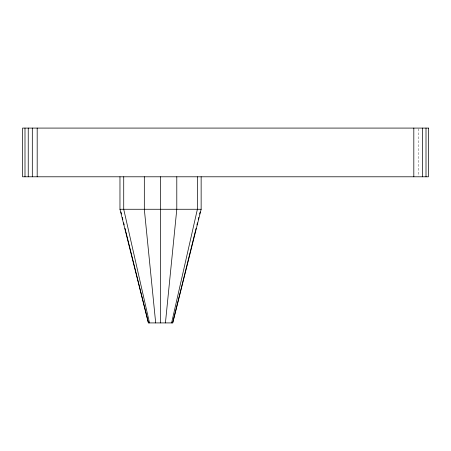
<?xml version="1.0" encoding="UTF-8"?>
<svg xmlns="http://www.w3.org/2000/svg" width="451" height="451" viewBox="0 0 451 451"><rect width="100%" height="100%" fill="white"/><g stroke="black" fill="none" stroke-linecap="round" stroke-linejoin="round"><path stroke-width="0.34" stroke-dasharray="2.25 1.69" d="M418.691 128.777L418.691 176.099"/><path stroke-width="0.68" d="M165.427 322.916L176.792 209.264L176.792 176.792M171.605 322.916L197.391 209.264L197.391 176.792M172.637 322.916L195.255 231.724M195.593 230.36L196.1 228.319M196.94 224.919L197.448 222.873M198.293 219.474L198.801 217.433M199.641 214.028L200.148 211.987M201.146 176.792L201.146 209.264L172.733 322.916L148.379 322.916L119.966 209.264L119.966 176.792M119.966 209.264L201.146 209.264M120.964 211.987L121.471 214.028M122.311 217.433L122.819 219.474M123.664 222.873L124.172 224.919M125.012 228.319L125.519 230.36M125.857 231.724L148.475 322.916M149.506 322.916L123.721 209.264L123.721 176.792M155.685 322.916L144.32 209.264L144.32 176.792M426.009 128.084L426.009 176.792M422.35 128.084L422.35 176.792M413.815 128.084L413.815 176.792M160.556 176.792L160.556 322.916M37.185 128.084L37.185 176.792M32.309 128.084L32.309 176.792M28.244 128.084L28.244 176.792M24.991 128.084L24.991 176.792M428.45 128.084L22.55 128.084L22.55 176.792L428.45 176.792L428.45 128.084"/></g></svg>
